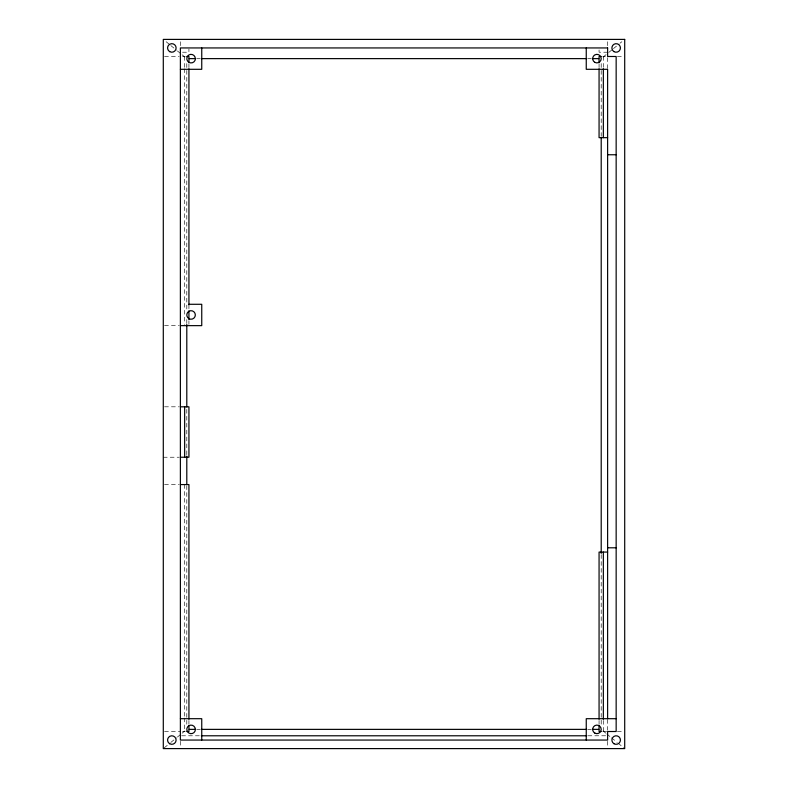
<?xml version="1.0" encoding="UTF-8"?>
<svg xmlns="http://www.w3.org/2000/svg" width="788" height="788" viewBox="0 0 788 788"><rect width="100%" height="100%" fill="white"/><g stroke="black" fill="none" stroke-linecap="round" stroke-linejoin="round"><path stroke-width="0.59" stroke-dasharray="3.94 2.96" d="M603.086 57.091L607.784 53.239M608.73 52.471L612.483 49.398M613.428 48.629L619.063 44.01M620.008 43.241L621.88 41.705M164.239 747.832L169.873 743.212M170.819 742.444L176.453 737.834M177.398 737.066L181.151 733.992M182.097 733.224L184.914 730.909M182.52 52.215L188.933 52.215L188.933 49.014M607.617 52.215L599.067 52.215L599.067 47.94M164.515 56.49L179.162 56.49M182.52 56.49L185.269 56.49M602.731 56.49L605.48 56.49M617.378 56.49L623.485 56.49M196.636 58.627L200.319 58.627M587.681 58.627L591.364 58.627M164.515 325.641L179.162 325.641M164.515 406.815L179.162 406.815M163.293 457.227L179.162 457.227M164.515 484.571L179.162 484.571M196.636 729.373L200.319 729.373M587.681 729.373L591.364 729.373M164.515 731.51L180.383 731.51M182.52 731.51L185.269 731.51M602.731 731.51L607.617 731.51M617.378 731.51L623.485 731.51M181.614 735.785L200.083 735.785M587.917 735.785L606.386 735.785M166.12 41.705L169.873 44.788M170.819 45.556L176.453 50.166M177.398 50.934L181.151 54.008M182.097 54.776L184.914 57.091M603.086 730.909L605.903 733.224M606.849 733.992L610.601 737.066M611.547 737.834L617.181 742.444M618.127 743.212L623.761 747.832M607.617 41.734L607.617 46.728M607.617 57.721L607.617 68.467M607.617 719.533L607.617 730.279M607.617 741.272L607.617 747.379M603.342 56.49L603.342 67.561M603.342 720.449L603.342 731.51M601.205 63.552L601.205 136.157M601.205 554.614L601.205 724.448M599.067 63.867L599.067 67.561M599.067 720.449L599.067 724.133M188.933 63.867L188.933 67.551M188.933 304.749L188.933 309.664M188.933 320.726L188.933 324.41M188.933 720.459L188.933 724.142M186.795 63.552L186.795 310.925M186.795 319.544L186.795 324.459M186.795 409.386L186.795 454.922M186.795 485.694L186.795 724.448M184.658 56.49L184.658 67.551M184.658 68.783L184.658 324.41M184.658 484.571L184.658 716.765M184.658 717.996L184.658 731.51M180.383 41.734L180.383 46.394M180.383 741.272L180.383 747.379"/><path stroke-width="1.18" d="M186.795 56.49L188.933 56.49L188.933 62.636M601.205 56.49L599.067 56.49L599.067 62.636M189.258 58.627L195.404 58.627A4.275 4.275 0 0 1 188.933 62.321A4.275 4.275 0 0 1 188.933 54.924A4.275 4.275 0 0 1 195.335 58.627M201.551 58.627L586.449 58.627M592.596 58.627L598.742 58.627M180.383 69.305L201.748 69.305L201.748 47.94M607.617 137.664L599.067 137.664L599.067 68.792M607.617 154.753L616.157 154.753M188.933 304.286L201.748 304.286L201.748 325.641L180.383 325.641M180.383 406.815L188.933 406.815L188.933 457.227L180.383 457.227M180.383 484.571L188.933 484.571L188.933 719.227M607.617 547.798L616.157 547.798M607.617 552.073L599.067 552.073L599.067 719.217M180.383 718.695L201.748 718.695L201.748 740.06M616.157 718.695L586.252 718.695L586.252 740.06M189.258 729.373L195.404 729.373A4.275 4.275 0 0 1 188.933 733.076A4.275 4.275 0 0 1 188.933 725.679A4.275 4.275 0 0 1 195.335 729.373M201.551 729.373L586.449 729.373M592.596 729.373L598.742 729.373M186.795 731.51L188.933 731.51L188.933 725.364M601.205 731.51L599.067 731.51L599.067 725.364M201.314 735.785L586.686 735.785M607.617 718.695L607.617 69.305L586.252 69.305L586.252 47.94M603.342 68.792L603.342 137.664M603.342 552.073L603.342 719.217M601.205 137.388L601.205 553.383M188.933 68.783L188.933 304.749M188.933 310.896L188.933 319.495M186.795 324.459L186.795 406.923M186.795 456.154L186.795 484.462M184.658 406.815L184.658 457.227M624.707 39.4L163.293 39.4L163.293 748.6L624.707 748.6L624.707 39.4M607.617 47.94L180.383 47.94L180.383 740.06L607.617 740.06L607.617 731.51L616.157 731.51L616.157 56.49L607.617 56.49L607.617 47.94M594.802 62.321A4.275 4.275 0 0 0 601.205 58.627A4.275 4.275 0 0 0 594.802 54.924A4.275 4.275 0 0 0 594.802 62.321M614.019 51.644A4.275 4.275 0 0 0 620.432 47.94A4.275 4.275 0 0 0 614.019 44.246A4.275 4.275 0 0 0 614.019 51.644M614.019 743.754A4.275 4.275 0 0 0 620.432 740.06A4.275 4.275 0 0 0 614.019 736.356A4.275 4.275 0 0 0 614.019 743.754M169.647 743.724A4.275 4.275 0 0 0 176.108 740.119A4.275 4.275 0 0 0 169.765 736.327A4.275 4.275 0 0 0 169.647 743.724M169.706 51.644A4.275 4.275 0 0 0 176.118 47.94A4.275 4.275 0 0 0 169.706 44.246A4.275 4.275 0 0 0 169.706 51.644M594.802 733.076A4.275 4.275 0 0 0 601.205 729.373A4.275 4.275 0 0 0 594.802 725.679A4.275 4.275 0 0 0 594.802 733.076M188.933 318.667A4.275 4.275 0 0 0 195.335 314.964A4.275 4.275 0 0 0 188.933 311.26A4.275 4.275 0 0 0 188.933 318.667"/></g></svg>
